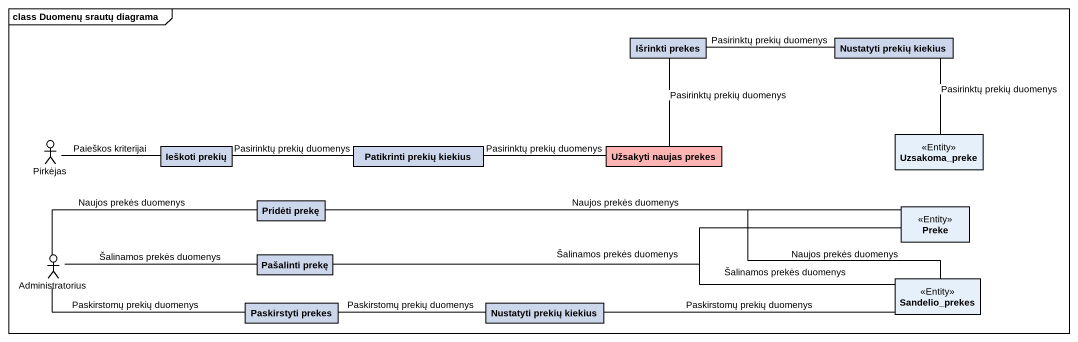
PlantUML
@startuml
mainframe class Duomenų srautų diagrama
allowmixing
hide circle
hide empty members
class "Išrinkti prekes" as Išrinkti_prekes #CDD7EB
class "Nustatyti prekių kiekius" as Nustatyti_prekių_kiekius #CDD7EB
class Uzsakoma_preke <<Entity>>
actor Pirkėjas
class "Ieškoti prekių" as Ieškoti_prekių #CDD7EB
class "Patikrinti prekių kiekius" as Patikrinti_prekių_kiekius #CDD7EB
class "Užsakyti naujas prekes" as Užsakyti_naujas_prekes #FFB4B4
class "Pridėti prekę" as Pridėti_prekę #CDD7EB
class Preke <<Entity>>
actor Administratorius
class "Pašalinti prekę" as Pašalinti_prekę #CDD7EB
class Sandelio_prekes <<Entity>>
class "Paskirstyti prekes" as Paskirstyti_prekes #CDD7EB
class "Nustatyti prekių kiekius" as Nustatyti_prekių_kiekius_2 #CDD7EB
Išrinkti_prekes -right- Nustatyti_prekių_kiekius : Pasirinktų prekių duomenys
Nustatyti_prekių_kiekius -- Uzsakoma_preke : Pasirinktų prekių duomenys
Pirkėjas -right- Ieškoti_prekių : Paieškos kriterijai
Ieškoti_prekių -right- Patikrinti_prekių_kiekius : Pasirinktų prekių duomenys
Patikrinti_prekių_kiekius -right- Užsakyti_naujas_prekes : Pasirinktų prekių duomenys
Užsakyti_naujas_prekes -up- Išrinkti_prekes : Pasirinktų prekių duomenys
Pridėti_prekę -right- Preke : Naujos prekės duomenys
Pridėti_prekę -right- Sandelio_prekes : Naujos prekės duomenys
Administratorius -right- Pridėti_prekę : Naujos prekės duomenys
Administratorius -right- Pašalinti_prekę : Šalinamos prekės duomenys
Administratorius -right- Paskirstyti_prekes : Paskirstomų prekių duomenys
Pašalinti_prekę -right- Preke : Šalinamos prekės duomenys
Pašalinti_prekę -right- Sandelio_prekes : Šalinamos prekės duomenys
Paskirstyti_prekes -right- Nustatyti_prekių_kiekius_2 : Paskirstomų prekių duomenys
Nustatyti_prekių_kiekius_2 -right- Sandelio_prekes : Paskirstomų prekių duomenys
@enduml
